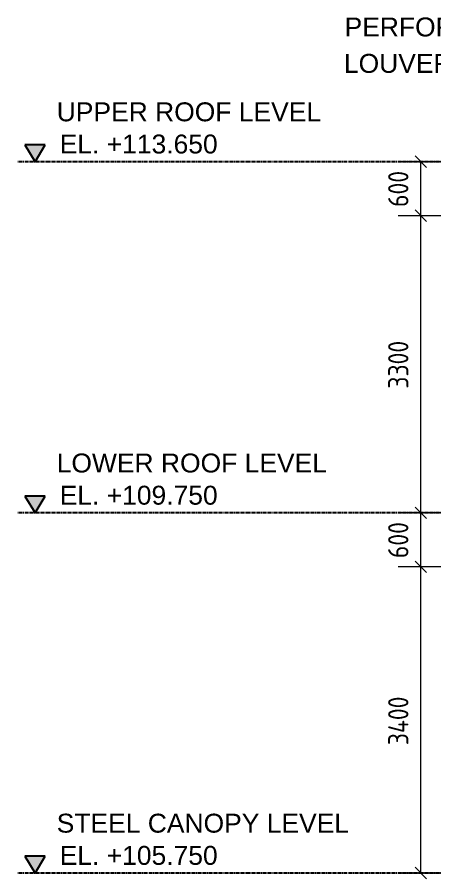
# Model space of a CAD drawing. Header units: millimetres. Extents: x -153298 to 620751, y -313239 to 250031.
# Drawn here: x 1849 to 6483, y -119969 to -110401 of the extents above; entities that cross this region are included whole.
import ezdxf

# ---------------------------------------------------------------- set-up
doc = ezdxf.new("R2010")
doc.units = ezdxf.units.MM
doc.linetypes.add('CENTER', pattern=[2, 1.25, -0.25, 0.25, -0.25])
doc.linetypes.add('XKITLINE00', pattern=[0])
doc.layers.add('S-DIM', color=7, linetype='Continuous')
doc.layers.add('Z-DIMENSIONS', color=7, linetype='Continuous', lineweight=0)
doc.styles.add('ISOCPEUR', font='isocpeur.ttf')
doc.styles.add('ROMANS', font='arial.ttf', dxfattribs={"width": 0.85})

# ---------------------------------------------------------------- blocks, each defined once
blk = doc.blocks.new('*A29072816')
at = {"layer": 'Z-DIMENSIONS', "color": 7, "linetype": 'XKITLINE00', "lineweight": 0}
for p, q in [((178.961756, 1.172046), (179.979989, 0.153812)), ((197.829275, 0.662929), (177.460872, 0.662929)), ((179.470872, -26.537071), (179.470872, 0.662929)), ((195.1893, -26.537071), (177.460872, -26.537071)), ((178.961756, -26.027954), (179.979989, -27.046188))]:
    blk.add_line(p, q, dxfattribs=at)
at = {"layer": 'Z-DIMENSIONS', "color": 7}
for p in [(179.470872, 0.662929), (179.470872, -26.537071)]:
    blk.add_point(p, dxfattribs=at)
at = {"layer": 'Z-DIMENSIONS', "color": 7, "style": 'ISOCPEUR', "width": 0.85}
blk.add_text('3400', height=1.8, rotation=90.00021, dxfattribs=at).set_placement((178.360872, -15.18004))
blk = doc.blocks.new('*A29132822')
at = {"layer": 'Z-DIMENSIONS', "color": 7, "linetype": 'XKITLINE00', "lineweight": 0}
for p, q in [((181.418362, 5.462929), (177.460872, 5.462929)), ((178.961756, 5.972046), (179.979989, 4.953812)), ((179.470872, 0.662929), (179.470872, 5.462929)), ((197.829275, 5.462929), (183.938362, 5.462929)), ((178.961756, 1.172046), (179.979989, 0.153812)), ((197.829275, 0.662929), (177.460872, 0.662929))]:
    blk.add_line(p, q, dxfattribs=at)
at = {"layer": 'Z-DIMENSIONS', "color": 7}
for p in [(179.470872, 5.462929), (179.470872, 0.662929)]:
    blk.add_point(p, dxfattribs=at)
at = {"layer": 'Z-DIMENSIONS', "color": 7, "style": 'ISOCPEUR', "width": 0.85}
blk.add_text('600', height=1.8, rotation=90.00021, dxfattribs=at).set_placement((178.360872, 1.43871))
blk = doc.blocks.new('*A29142823')
at = {"layer": 'Z-DIMENSIONS', "color": 7, "linetype": 'XKITLINE00', "lineweight": 0}
for p, q in [((178.961756, 32.372046), (179.979989, 31.353812)), ((197.829275, 31.862929), (177.460872, 31.862929)), ((179.470872, 5.462929), (179.470872, 31.862929)), ((181.418362, 5.462929), (177.460872, 5.462929)), ((178.961756, 5.972046), (179.979989, 4.953812)), ((197.829275, 5.462929), (183.938362, 5.462929))]:
    blk.add_line(p, q, dxfattribs=at)
at = {"layer": 'Z-DIMENSIONS', "color": 7}
for p in [(179.470872, 31.862929), (179.470872, 5.462929)]:
    blk.add_point(p, dxfattribs=at)
at = {"layer": 'Z-DIMENSIONS', "color": 7, "style": 'ISOCPEUR', "width": 0.85}
blk.add_text('3300', height=1.8, rotation=90.00021, dxfattribs=at).set_placement((178.360872, 16.497304))
blk = doc.blocks.new('*A29152824')
at = {"layer": 'Z-DIMENSIONS', "color": 7, "linetype": 'XKITLINE00', "lineweight": 0}
for p, q in [((178.961756, 37.172046), (179.979989, 36.153812)), ((195.1893, 36.662929), (177.460872, 36.662929)), ((179.470872, 31.862929), (179.470872, 36.662929)), ((178.961756, 32.372046), (179.979989, 31.353812)), ((197.829275, 31.862929), (177.460872, 31.862929))]:
    blk.add_line(p, q, dxfattribs=at)
at = {"layer": 'Z-DIMENSIONS', "color": 7}
for p in [(179.470872, 36.662929), (179.470872, 31.862929)]:
    blk.add_point(p, dxfattribs=at)
at = {"layer": 'Z-DIMENSIONS', "color": 7, "style": 'ISOCPEUR', "width": 0.85}
blk.add_text('600', height=1.8, rotation=90.00021, dxfattribs=at).set_placement((178.360872, 32.63871))

msp = doc.modelspace()

# ---------------------------------------------------------------- hatches: boundary and pattern name
for points in [[(1933.2505, -111818.2557), (2046.8116, -112004.9884), (2160.3726, -111818.2557)], [(1933.2505, -115718.2557), (2046.8116, -115904.9884), (2160.3726, -115718.2557)], [(1933.2505, -119718.2557), (2046.8116, -119904.9884), (2160.3726, -119718.2557)]]:
    msp.add_hatch(color=7).paths.add_polyline_path(points)

# ---------------------------------------------------------------- linework, layer by layer
at = {"color": 7}
for p, q in [((2160.3726, -111818.2557), (1933.2505, -111818.2557)), ((1933.2505, -111818.2557), (2046.8116, -112004.9884)), ((2046.8116, -112004.9884), (2160.3726, -111818.2557)), ((2160.3726, -115718.2557), (1933.2505, -115718.2557)), ((1933.2505, -115718.2557), (2046.8116, -115904.9884)), ((2046.8116, -115904.9884), (2160.3726, -115718.2557)), ((2160.3726, -119718.2557), (1933.2505, -119718.2557)), ((1933.2505, -119718.2557), (2046.8116, -119904.9884)), ((2046.8116, -119904.9884), (2160.3726, -119718.2557))]:
    msp.add_line(p, q, dxfattribs=at)
at = {"color": 7, "linetype": 'CENTER', "ltscale": 30}
for p, q in [((15348.8303, -112004.9884), (1848.8781, -112004.9884)), ((15348.8303, -115904.9884), (1848.8781, -115904.9884)), ((15348.8303, -119904.9884), (1848.8781, -119904.9884))]:
    msp.add_line(p, q, dxfattribs=at)

# ---------------------------------------------------------------- block references
at = {"color": 7, "lineweight": 0, "xscale": 125, "yscale": 125, "zscale": 125}
for name in ['*A29152824', '*A29142823', '*A29132822', '*A29072816']:
    msp.add_blockref(name, (-16104.5101, -116587.8545), dxfattribs=at)

# ---------------------------------------------------------------- texts
at = {"color": 7, "style": 'ROMANS'}
for s, p in [('EL. +113.650', (2320.1536, -111913.9544)), ('EL. +109.750', (2320.1536, -115813.9544)), ('EL. +105.750', (2320.1536, -119813.9544))]:
    msp.add_text(s, height=210, dxfattribs=at).set_placement(p)
at = {"layer": 'S-DIM', "color": 7, "style": 'ROMANS'}
for s, p in [('PERFORMANCE', (5482.0874, -110613.8527)), ('LOUVER TYPE B', (5474.7467, -111018.3366)), ('UPPER ROOF LEVEL', (2286.8875, -111556.2838)), ('LOWER ROOF LEVEL', (2286.8875, -115456.2838)), ('STEEL CANOPY LEVEL', (2286.8875, -119456.2838))]:
    msp.add_text(s, height=210, dxfattribs=at).set_placement(p)

doc.saveas('drawing.dxf')
